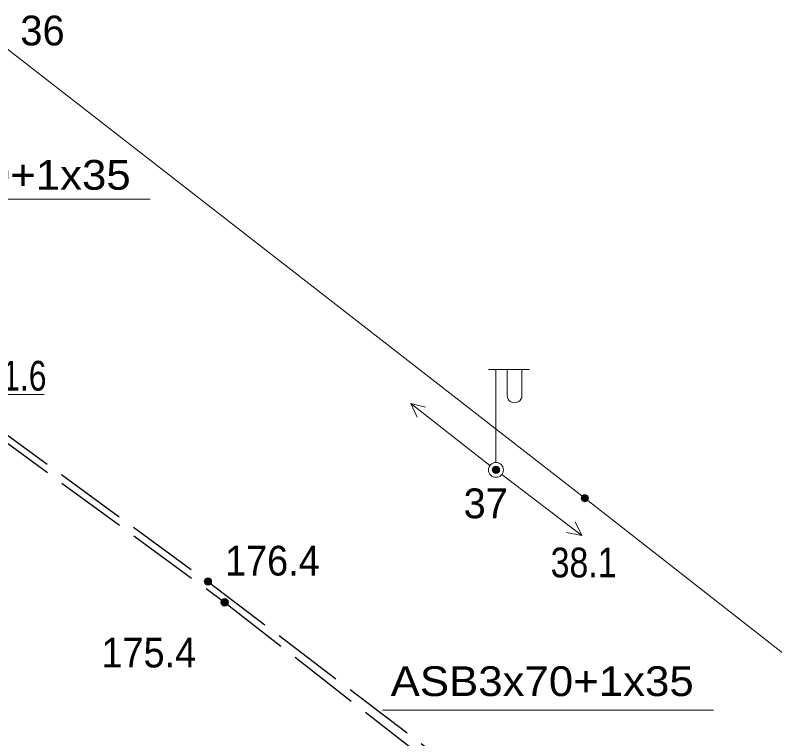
# Model space of a CAD drawing. Extents: x 640848 to 641163, y 6455598 to 6455912.
# Drawn here: x 640917.77 to 640938.18, y 6455725.56 to 6455745.01 of the extents above; entities that cross this region are included whole.
import ezdxf

# ---------------------------------------------------------------- set-up
doc = ezdxf.new("R2010")
doc.units = 0
doc.header["$LTSCALE"] = 0.32
doc.header["$PDMODE"] = 32
doc.header["$PDSIZE"] = 0.16
doc.linetypes.add('LONG_DASHED', pattern=[7.5, 6, -1.5])
for name, color, linetype, lineweight in [('11', 7, 'Continuous', 13), ('12', 7, 'Continuous', 13), ('21', 7, 'Continuous', 13), ('28', 7, 'Continuous', 13), ('49', 7, 'Continuous', 13), ('54', 7, 'Continuous', 13), ('57', 7, 'Continuous', 13)]:
    doc.layers.add(name, color=color, linetype=linetype, lineweight=lineweight)
doc.layers.add('62', color=7, linetype='Continuous')

msp = doc.modelspace()

# ---------------------------------------------------------------- hatches: boundary and pattern name
at = {"layer": '54'}
for points in [[(640930.79, 6455732.79, 1), (640930.59, 6455732.79, 1)], [(640933.18, 6455732.03, 1), (640932.98, 6455732.03, 1)], [(640923.05, 6455729.79, 1), (640922.85, 6455729.79, 1)], [(640923.5, 6455729.23, 1), (640923.3, 6455729.23, 1)]]:
    msp.add_hatch(color=256, dxfattribs=at).paths.add_polyline_path(points)

# ---------------------------------------------------------------- linework, layer by layer
at = {"layer": '11'}
for p, q in [((640930.49, 6455735.49), (640931.59, 6455735.49)), ((640930.69, 6455735.49), (640930.69, 6455732.99)), ((640930.99, 6455735.49), (640930.99, 6455734.79)), ((640931.39, 6455735.49), (640931.39, 6455734.79))]:
    msp.add_line(p, q, dxfattribs=at)
msp.add_circle((640930.69, 6455732.79), 0.2, dxfattribs=at)
msp.add_arc((640931.19, 6455734.79), 0.2, 179.9393, 0.0607, dxfattribs=at)
at = {"layer": '12'}
for p, q in [((640930.53, 6455732.91), (640928.4, 6455734.57)), ((640930.85, 6455732.67), (640933, 6455731.03))]:
    msp.add_line(p, q, dxfattribs=at)
for points in [[(640928.57, 6455734.21), (640928.4, 6455734.57), (640928.8, 6455734.48)], [(640932.82, 6455731.39), (640933, 6455731.03), (640932.59, 6455731.11)]]:
    msp.add_lwpolyline(points, dxfattribs=at)
msp.add_circle((640930.69, 6455732.79), 0.2, dxfattribs=at)
msp.add_circle((640930.69, 6455732.79), 0.2, dxfattribs=at)
at = {"layer": '21'}
msp.add_line((640927.64, 6455726.33), (640936.54, 6455726.33), dxfattribs=at)
msp.add_lwpolyline([(640911.16, 6455737.05), (640912.67, 6455740.07), (640921.4, 6455740.07)], dxfattribs=at)
at = {"layer": '21', "linetype": 'LONG_DASHED', "lineweight": 25}
for points in [[(640904.92, 6455735.5), (640912.41, 6455736.88), (640913.2, 6455736.91), (640922.95, 6455729.79), (640930.43, 6455724.11), (640938.12, 6455717.94), (640946.84, 6455710.7), (640955.02, 6455704.51), (640963.27, 6455697.92), (640974.07, 6455689.36), (640982.67, 6455683.21), (640990.6, 6455676.44), (640999.5, 6455669.28), (641007.83, 6455662.81), (641011.79, 6455659.6), (641011.87, 6455659.13), (641011.62, 6455658.34), (641006.93, 6455653.09)], [(640905.06, 6455735.41), (640912.48, 6455736.75), (640913.22, 6455736.69), (640923.4, 6455729.23), (640930.22, 6455723.9), (640937.77, 6455717.49), (640946.69, 6455710.49), (640954.58, 6455703.74), (640963.11, 6455697.56), (640973.83, 6455689.06), (640982.16, 6455682.75), (640990.25, 6455676.05), (640999.28, 6455669.04), (641007.5, 6455662.42), (641010.95, 6455659.67), (641011.48, 6455659.07), (641011.46, 6455658.58), (641006.82, 6455653.08)]]:
    msp.add_lwpolyline(points, dxfattribs=at)
at = {"layer": '28'}
msp.add_lwpolyline([(640916.91, 6455744.6), (640933.08, 6455732.03), (640951.32, 6455717.76), (640954.14, 6455715.43), (640957.92, 6455712.48)], dxfattribs=at)
at = {"layer": '54'}
for centre in [(640930.69, 6455732.79), (640933.08, 6455732.03), (640922.95, 6455729.79), (640923.4, 6455729.23)]:
    msp.add_circle(centre, 0.1, dxfattribs=at)
for p in [(640930.69, 6455732.79), (640933.08, 6455732.03), (640922.95, 6455729.79), (640923.4, 6455729.23)]:
    msp.add_point(p, dxfattribs=at)
at = {"layer": '57'}
msp.add_lwpolyline([(640913.68, 6455735.8), (640916.44, 6455734.82), (640918.55, 6455734.82)], dxfattribs=at)

# ---------------------------------------------------------------- texts
at = {"layer": '21', "width": 1.1}
for p in [(640912.73, 6455740.32), (640927.86, 6455726.71)]:
    msp.add_text('ASB3x70+1x35', height=0.8, dxfattribs=at).set_placement(p)
at = {"layer": '49'}
for s, width, p in [('171.6', 0.8, (640916.47, 6455734.92)), ('176.4', 0.95, (640923.41, 6455729.95)), ('175.4', 0.95, (640920.09, 6455727.48))]:
    msp.add_text(s, height=0.8, dxfattribs=dict(at, width=width)).set_placement(p)
at = {"layer": '62'}
for s, p in [('36', (640917.91, 6455744.2)), ('37', (640929.82, 6455731.49))]:
    msp.add_text(s, height=0.8, dxfattribs=at).set_placement(p)
at = {"layer": '62', "width": 0.85}
msp.add_text('38.1', height=0.8, dxfattribs=at).set_placement((640932.16, 6455729.9))

doc.saveas('drawing.dxf')
